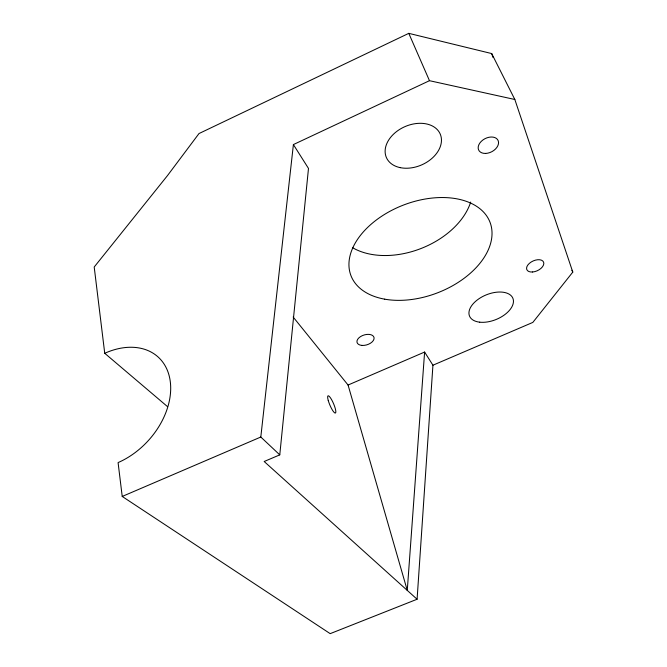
<?xml version="1.0" encoding="UTF-8"?>
<svg xmlns="http://www.w3.org/2000/svg" width="667" height="667" viewBox="0 0 667 667"><rect width="100%" height="100%" fill="white"/><g stroke="black" fill="none" stroke-linecap="round" stroke-linejoin="round"><path stroke-width="1" d="M432.933 365.216L532.833 322.411L572.795 272.103L514.832 99.491L491.696 53.568L408.788 33.35L198.999 133.55L167.484 175.596L94.205 267.008L104.736 353.293A68.584 49.041 -47.5 0 1 170.318 381.858A68.584 49.041 -47.5 0 1 118.084 462.59L122.219 496.448L330.182 633.65L417.092 599.241L432.933 365.216L424.612 352.051L348.066 385.034L293.147 317.017M424.612 352.051L407.27 590.395L348.066 385.034M417.092 599.241L264.165 461.497L279.773 454.869L308.488 168.434L293.397 144.572L429.481 80.69L514.832 99.491M279.773 454.869L260.805 437.027L293.397 144.572M122.219 496.448L260.805 437.027M104.736 353.293L167.475 406.595M571.911 270.26L572.795 272.103M408.788 33.35L429.481 80.69M491.696 53.568L493.046 57.512M470.685 202.076A71.869 48.266 -21.3 0 1 420.61 248.666A71.869 48.266 -21.3 0 1 352.443 247.615M485.659 153.427A10.839 7.354 -27.4 0 0 498.224 140.787A10.839 7.354 -27.4 0 0 481.182 141.454A10.839 7.354 -27.4 0 0 485.659 153.427M384.701 299.166A74.462 47.065 -21 0 0 492.029 233.425A74.462 47.065 -21 0 0 384.709 214.307A74.462 47.065 -21 0 0 384.701 299.166M532.599 271.994A9.18 5.303 -24.8 0 0 543.622 262.231A9.18 5.303 -24.8 0 0 529.373 263.365A9.18 5.303 -24.8 0 0 532.599 271.994M361.973 345.414A8.854 5.119 -17.2 0 0 374.062 337.677A8.854 5.119 -17.2 0 0 360.505 336.618A8.854 5.119 -17.2 0 0 361.973 345.414M328.231 400.425A9.371 1.968 66.9 0 0 335.334 413.073A9.371 1.968 66.9 0 0 331.657 399.775A9.371 1.968 66.9 0 0 328.231 400.425M400.258 167.65A29.373 20.885 -23.7 0 0 441.437 139.27A29.373 20.885 -23.7 0 0 398.174 130.39A29.373 20.885 -23.7 0 0 400.258 167.65M479.715 322.178A23.445 13.265 -22.3 0 0 513.457 301.542A23.445 13.265 -22.3 0 0 480.423 297.807A23.445 13.265 -22.3 0 0 479.715 322.178"/></g></svg>
